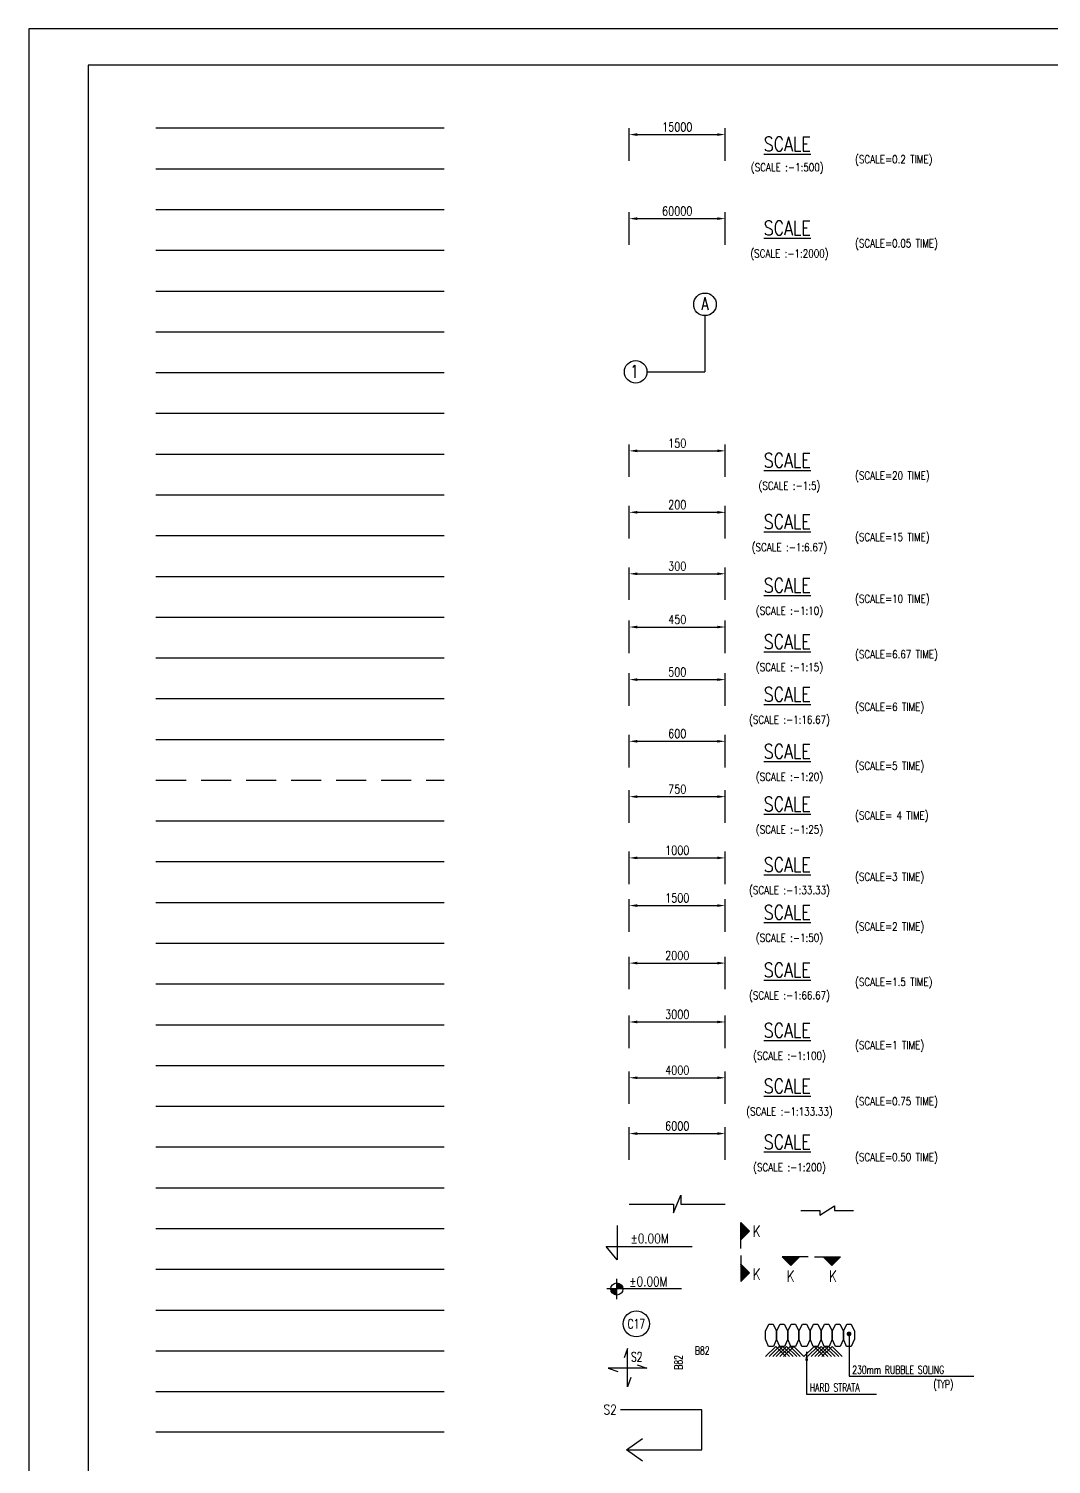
# Model space of a CAD drawing. Extents: x 324505 to 1272425, y -526289 to -156124.
# Drawn here: x 324505 to 356442, y -310644 to -265806 of the extents above; entities that cross this region are included whole.
import ezdxf
from ezdxf.enums import TextEntityAlignment as Align
from ezdxf.lldxf.tags import DXFTag

# ---------------------------------------------------------------- set-up
doc = ezdxf.new("R2010")
doc.units = 0
doc.header["$LTSCALE"] = 500
doc.header["$MEASUREMENT"] = 0
doc.header["$PDMODE"] = 35
doc.header["$PDSIZE"] = -15
doc.linetypes.add('HIDDEN2', pattern=[0.1875, 0.125, -0.0625])
doc.layers.get('DEFPOINTS').update_dxf_attribs({"color": 4})
for name, color, linetype in [('LINE CUT', 8, 'Continuous'), ('P.C.C.', 8, 'Continuous'), ('S-BEAM INNER', 4, 'HIDDEN2'), ('S-BEAM NO', 3, 'Continuous'), ('S-BEAM OUTER', 4, 'Continuous'), ('S-BEAM SIZES', 3, 'Continuous'), ('S-BRECK LINE', 8, 'Continuous'), ('S-CLOUD', 7, 'Continuous'), ('S-COLUMN', 1, 'Continuous'), ('S-COLUMN CIRCLE', 9, 'Continuous'), ('S-COLUMN HATCH', 8, 'Continuous'), ('S-COLUMN NO', 2, 'Continuous'), ('S-COLUMN SIZES', 2, 'Continuous'), ('S-CONCRET LINE', 4, 'Continuous'), ('S-CUT LINE', 8, 'Continuous'), ('S-DIM-1', 5, 'Continuous'), ('S-FILLING', 9, 'Continuous'), ('S-FOOTING', 4, 'Continuous'), ('S-FOOTING  DIMENTION', 5, 'Continuous'), ('S-FOOTING TYPE', 3, 'Continuous'), ('S-GRIDE CIRCLE', 8, 'Continuous'), ('S-GRIDE LINE', 8, 'CENTER'), ('S-GRIDE NO', 1, 'Continuous'), ('S-LEVEL SECTION', 3, 'Continuous'), ('S-LEVLE PLAN', 3, 'Continuous'), ('S-PCC', 9, 'Continuous'), ('S-REINFORCEMENT', 6, 'Continuous'), ('S-RETAINING WALL', 6, 'Continuous'), ('S-SECTION MARK', 1, 'Continuous'), ('S-SLAB MARK', 3, 'Continuous'), ('S-SLAB NO', 3, 'Continuous'), ('S-STIRUPS)', 3, 'Continuous'), ('S-SUNK', 9, 'Continuous'), ('S-TEXT', 2, 'Continuous'), ('S-TEXT-1', 4, 'Continuous'), ('S-TITLE', 6, 'Continuous'), ('S-WATER PROFING', 9, 'Continuous'), ('s_TITILE', 9, 'Continuous'), ('SCHEDULE LINE-1', 7, 'Continuous'), ('SCHEDULE LINE-2', 5, 'Continuous')]:
    doc.layers.add(name, color=color, linetype=linetype)
doc.styles.add('ROMANS', font='simplex.shx', dxfattribs={"width": 0.8, "height": 275, "bigfont": 'bigfont.shx'})
tags = doc.linetypes.add('CENTER', pattern=[2, 1.25, -0.25, 0.25, -0.25]).pattern_tags.tags
tags[10:11] = [DXFTag(74, 4), DXFTag(75, 0), DXFTag(340, '0'), DXFTag(46, 1.0), DXFTag(50, 0.0), DXFTag(44, 0.0), DXFTag(45, 0.0)]
tags[8:9] = [DXFTag(74, 4), DXFTag(75, 0), DXFTag(340, '0'), DXFTag(46, 1.0), DXFTag(50, 0.0), DXFTag(44, 0.0), DXFTag(45, 0.0)]
tags[6:7] = [DXFTag(74, 4), DXFTag(75, 0), DXFTag(340, '0'), DXFTag(46, 1.0), DXFTag(50, 0.0), DXFTag(44, 0.0), DXFTag(45, 0.0)]
tags[4:5] = [DXFTag(74, 4), DXFTag(75, 0), DXFTag(340, '0'), DXFTag(46, 1.0), DXFTag(50, 0.0), DXFTag(44, 0.0), DXFTag(45, 0.0)]
doc.dimstyles.new('dim10', dxfattribs={"dimtxt": 250, "dimasz": 250, "dimexe": 200, "dimexo": 200, "dimgap": 100, "dimtad": 1, "dimdec": 0, "dimlfac": 0.1, "dimzin": 0, "dimdsep": 46, "dimtxsty": 'ROMANS', "dimcen": 0, "dimclrd": 5, "dimclre": 5, "dimclrt": 4, "dimadec": 0, "dimazin": 0, "dimtfac": 1, "dimtdec": 0, "dimtix": 1, "dimtofl": 0, "dimtmove": 2, "dimatfit": 3, "dimfxl": 0, "dimtolj": 1, "dimtzin": 0, "dimlwd": -1, "dimlwe": -1, "dimarcsym": 0})
doc.dimstyles.new('dim100', dxfattribs={"dimtxt": 250, "dimasz": 250, "dimexe": 200, "dimexo": 200, "dimgap": 100, "dimtad": 1, "dimdec": 0, "dimzin": 0, "dimdsep": 46, "dimtxsty": 'ROMANS', "dimcen": 0, "dimclrd": 5, "dimclre": 5, "dimclrt": 4, "dimadec": 0, "dimazin": 0, "dimtfac": 1, "dimtdec": 0, "dimtix": 1, "dimtofl": 0, "dimtmove": 2, "dimatfit": 3, "dimfxl": 0, "dimtolj": 1, "dimtzin": 0, "dimlwd": -1, "dimlwe": -1, "dimarcsym": 0})
doc.dimstyles.new('dim133.33(0.75)', dxfattribs={"dimtxt": 250, "dimasz": 250, "dimexe": 200, "dimexo": 200, "dimgap": 100, "dimtad": 1, "dimdec": 0, "dimlfac": 1.333331, "dimzin": 0, "dimdsep": 46, "dimtxsty": 'ROMANS', "dimcen": 0, "dimclrd": 5, "dimclre": 5, "dimclrt": 4, "dimadec": 0, "dimazin": 0, "dimtfac": 1, "dimtdec": 0, "dimtix": 1, "dimtofl": 0, "dimtmove": 2, "dimatfit": 3, "dimfxl": 0, "dimtolj": 1, "dimtzin": 0, "dimlwd": -1, "dimlwe": -1, "dimarcsym": 0})
doc.dimstyles.new('dim15(6.67)', dxfattribs={"dimtxt": 250, "dimasz": 250, "dimexe": 200, "dimexo": 200, "dimgap": 100, "dimtad": 1, "dimdec": 0, "dimlfac": 0.15, "dimzin": 0, "dimdsep": 46, "dimtxsty": 'ROMANS', "dimcen": 0, "dimclrd": 5, "dimclre": 5, "dimclrt": 4, "dimadec": 0, "dimazin": 0, "dimtfac": 1, "dimtdec": 0, "dimtix": 1, "dimtofl": 0, "dimtmove": 2, "dimatfit": 3, "dimfxl": 0, "dimtolj": 1, "dimtzin": 0, "dimlwd": -1, "dimlwe": -1, "dimarcsym": 0})
doc.dimstyles.new('dim16.67(6)', dxfattribs={"dimtxt": 250, "dimasz": 250, "dimexe": 200, "dimexo": 200, "dimgap": 100, "dimtad": 1, "dimdec": 0, "dimlfac": 0.166665, "dimzin": 0, "dimdsep": 46, "dimtxsty": 'ROMANS', "dimcen": 0, "dimclrd": 5, "dimclre": 5, "dimclrt": 4, "dimadec": 0, "dimazin": 0, "dimtfac": 1, "dimtdec": 0, "dimtix": 1, "dimtofl": 0, "dimtmove": 2, "dimatfit": 3, "dimfxl": 0, "dimtolj": 1, "dimtzin": 0, "dimlwd": -1, "dimlwe": -1, "dimarcsym": 0})
doc.dimstyles.new('dim20', dxfattribs={"dimtxt": 250, "dimasz": 250, "dimexe": 200, "dimexo": 200, "dimgap": 100, "dimtad": 1, "dimdec": 0, "dimlfac": 0.2, "dimzin": 0, "dimdsep": 46, "dimtxsty": 'ROMANS', "dimcen": 0, "dimclrd": 5, "dimclre": 5, "dimclrt": 4, "dimadec": 0, "dimazin": 0, "dimtfac": 1, "dimtdec": 0, "dimtix": 1, "dimtofl": 0, "dimtmove": 2, "dimatfit": 3, "dimfxl": 0, "dimtolj": 1, "dimtzin": 0, "dimlwd": -1, "dimlwe": -1, "dimarcsym": 0})
doc.dimstyles.new('dim200', dxfattribs={"dimtxt": 250, "dimasz": 250, "dimexe": 200, "dimexo": 200, "dimgap": 100, "dimtad": 1, "dimdec": 0, "dimlfac": 2, "dimzin": 0, "dimdsep": 46, "dimtxsty": 'ROMANS', "dimcen": 0, "dimclrd": 5, "dimclre": 5, "dimclrt": 4, "dimadec": 0, "dimazin": 0, "dimtfac": 1, "dimtdec": 0, "dimtix": 1, "dimtofl": 0, "dimtmove": 2, "dimatfit": 3, "dimfxl": 0, "dimtolj": 1, "dimtzin": 0, "dimlwd": -1, "dimlwe": -1, "dimarcsym": 0})
doc.dimstyles.new('dim2000', dxfattribs={"dimtxt": 250, "dimasz": 250, "dimexe": 200, "dimexo": 200, "dimgap": 100, "dimtad": 1, "dimdec": 0, "dimlfac": 20, "dimzin": 0, "dimdsep": 46, "dimtxsty": 'ROMANS', "dimcen": 0, "dimclrd": 5, "dimclre": 5, "dimclrt": 4, "dimadec": 0, "dimazin": 0, "dimtfac": 1, "dimtdec": 0, "dimtix": 1, "dimtofl": 0, "dimtmove": 2, "dimatfit": 3, "dimfxl": 0, "dimtolj": 1, "dimtzin": 0, "dimlwd": -1, "dimlwe": -1, "dimarcsym": 0})
doc.dimstyles.new('dim25', dxfattribs={"dimtxt": 250, "dimasz": 250, "dimexe": 200, "dimexo": 200, "dimgap": 100, "dimtad": 1, "dimdec": 0, "dimlfac": 0.25, "dimzin": 0, "dimdsep": 46, "dimtxsty": 'ROMANS', "dimcen": 0, "dimclrd": 5, "dimclre": 5, "dimclrt": 4, "dimadec": 0, "dimazin": 0, "dimtfac": 1, "dimtdec": 0, "dimtix": 1, "dimtofl": 0, "dimtmove": 2, "dimatfit": 3, "dimfxl": 0, "dimtolj": 1, "dimtzin": 0, "dimlwd": -1, "dimlwe": -1, "dimarcsym": 0})
doc.dimstyles.new('dim33.33', dxfattribs={"dimtxt": 250, "dimasz": 250, "dimexe": 200, "dimexo": 200, "dimgap": 100, "dimtad": 1, "dimdec": 0, "dimlfac": 0.333331, "dimzin": 0, "dimdsep": 46, "dimtxsty": 'ROMANS', "dimcen": 0, "dimclrd": 5, "dimclre": 5, "dimclrt": 4, "dimadec": 0, "dimazin": 0, "dimtfac": 1, "dimtdec": 0, "dimtix": 1, "dimtofl": 0, "dimtmove": 2, "dimatfit": 3, "dimfxl": 0, "dimtolj": 1, "dimtzin": 0, "dimlwd": -1, "dimlwe": -1, "dimarcsym": 0})
doc.dimstyles.new('dim5', dxfattribs={"dimtxt": 250, "dimasz": 250, "dimexe": 200, "dimexo": 200, "dimgap": 100, "dimtad": 1, "dimdec": 0, "dimlfac": 0.05, "dimzin": 0, "dimdsep": 46, "dimtxsty": 'ROMANS', "dimcen": 0, "dimclrd": 5, "dimclre": 5, "dimclrt": 4, "dimadec": 0, "dimazin": 0, "dimtfac": 1, "dimtdec": 0, "dimtix": 1, "dimtofl": 0, "dimtmove": 2, "dimatfit": 3, "dimfxl": 0, "dimtolj": 1, "dimtzin": 0, "dimlwd": -1, "dimlwe": -1, "dimarcsym": 0})
doc.dimstyles.new('dim50', dxfattribs={"dimtxt": 250, "dimasz": 250, "dimexe": 200, "dimexo": 200, "dimgap": 100, "dimtad": 1, "dimdec": 0, "dimlfac": 0.5, "dimzin": 0, "dimdsep": 46, "dimtxsty": 'ROMANS', "dimcen": 0, "dimclrd": 5, "dimclre": 5, "dimclrt": 4, "dimadec": 0, "dimazin": 0, "dimtfac": 1, "dimtdec": 0, "dimtix": 1, "dimtofl": 0, "dimtmove": 2, "dimatfit": 3, "dimfxl": 0, "dimtolj": 1, "dimtzin": 0, "dimlwd": -1, "dimlwe": -1, "dimarcsym": 0})
doc.dimstyles.new('dim500', dxfattribs={"dimtxt": 250, "dimasz": 250, "dimexe": 200, "dimexo": 200, "dimgap": 100, "dimtad": 1, "dimdec": 0, "dimlfac": 5, "dimzin": 0, "dimdsep": 46, "dimtxsty": 'ROMANS', "dimcen": 0, "dimclrd": 5, "dimclre": 5, "dimclrt": 4, "dimadec": 0, "dimazin": 0, "dimtfac": 1, "dimtdec": 0, "dimtix": 1, "dimtofl": 0, "dimtmove": 2, "dimatfit": 3, "dimfxl": 0, "dimtolj": 1, "dimtzin": 0, "dimlwd": -1, "dimlwe": -1, "dimarcsym": 0})
doc.dimstyles.new('dim6.67(15)', dxfattribs={"dimtxt": 250, "dimasz": 250, "dimexe": 200, "dimexo": 200, "dimgap": 100, "dimtad": 1, "dimdec": 0, "dimlfac": 0.066667, "dimzin": 0, "dimdsep": 46, "dimtxsty": 'ROMANS', "dimcen": 0, "dimclrd": 5, "dimclre": 5, "dimclrt": 4, "dimadec": 0, "dimazin": 0, "dimtfac": 1, "dimtdec": 0, "dimtix": 1, "dimtofl": 0, "dimtmove": 2, "dimatfit": 3, "dimfxl": 0, "dimtolj": 1, "dimtzin": 0, "dimlwd": -1, "dimlwe": -1, "dimarcsym": 0})
doc.dimstyles.new('dim66.67(1.5)', dxfattribs={"dimtxt": 250, "dimasz": 250, "dimexe": 200, "dimexo": 200, "dimgap": 100, "dimtad": 1, "dimdec": 0, "dimlfac": 0.666666, "dimzin": 0, "dimdsep": 46, "dimtxsty": 'ROMANS', "dimcen": 0, "dimclrd": 5, "dimclre": 5, "dimclrt": 4, "dimadec": 0, "dimazin": 0, "dimtfac": 1, "dimtdec": 0, "dimtix": 1, "dimtofl": 0, "dimtmove": 2, "dimatfit": 3, "dimfxl": 0, "dimtolj": 1, "dimtzin": 0, "dimlwd": -1, "dimlwe": -1, "dimarcsym": 0})

# ---------------------------------------------------------------- blocks, each defined once
blk = doc.blocks.new('zw$155A')
at = {"layer": 's_TITILE', "color": 7}
blk.add_lwpolyline([(0, 0), (88000, 0), (88000, 58000), (0, 58000)], close=True, dxfattribs=at)
at = {"layer": 's_TITILE', "color": 1}
blk.add_lwpolyline([(1300, 800), (78500, 800), (78500, 57200), (1300, 57200)], close=True, dxfattribs=at)
blk = doc.blocks.new('*D1114')
at = {"layer": 'DEFPOINTS', "color": 0}
for p in [(346259, -296830), (343259, -297845), (346259, -297845)]:
    blk.add_point(p, dxfattribs=at)
at = {"layer": 'S-DIM-1', "color": 5}
for p, q in [((343259, -297645), (343259, -296630)), ((346259, -297645), (346259, -296630)), ((343509, -296830), (346009, -296830))]:
    blk.add_line(p, q, dxfattribs=at)
for points in [[(343509, -296788), (343509, -296871), (343259, -296830)], [(346009, -296871), (346009, -296788), (346259, -296830)]]:
    blk.add_solid(points, dxfattribs=at)
at = {"layer": 'S-DIM-1', "color": 4, "insert": (344759, -296592), "char_height": 275, "attachment_point": 5, "style": 'ROMANS'}
blk.add_mtext('\\A1;3000', dxfattribs=at)
blk = doc.blocks.new('*D1115')
at = {"layer": 'DEFPOINTS', "color": 0}
for p in [(346259, -293194), (343259, -294209), (346259, -294209)]:
    blk.add_point(p, dxfattribs=at)
at = {"layer": 'S-DIM-1', "color": 5}
for p, q in [((343259, -294009), (343259, -292994)), ((343509, -293194), (346009, -293194)), ((346259, -294009), (346259, -292994))]:
    blk.add_line(p, q, dxfattribs=at)
for points in [[(343509, -293152), (343509, -293235), (343259, -293194)], [(346009, -293235), (346009, -293152), (346259, -293194)]]:
    blk.add_solid(points, dxfattribs=at)
at = {"layer": 'S-DIM-1', "color": 4, "insert": (344759, -292956), "char_height": 275, "attachment_point": 5, "style": 'ROMANS'}
blk.add_mtext('\\A1;1500', dxfattribs=at)
blk = doc.blocks.new('*D1116')
at = {"layer": 'DEFPOINTS', "color": 0}
for p in [(346259, -289792), (343259, -290807), (346259, -290807)]:
    blk.add_point(p, dxfattribs=at)
at = {"layer": 'S-DIM-1', "color": 5}
for p, q in [((343259, -290607), (343259, -289592)), ((346259, -290607), (346259, -289592)), ((343509, -289792), (346009, -289792))]:
    blk.add_line(p, q, dxfattribs=at)
for points in [[(343509, -289751), (343509, -289834), (343259, -289792)], [(346009, -289834), (346009, -289751), (346259, -289792)]]:
    blk.add_solid(points, dxfattribs=at)
at = {"layer": 'S-DIM-1', "color": 4, "insert": (344759, -289555), "char_height": 275, "attachment_point": 5, "style": 'ROMANS'}
blk.add_mtext('\\A1;750', dxfattribs=at)
blk = doc.blocks.new('*D1117')
at = {"layer": 'DEFPOINTS', "color": 0}
for p in [(346259, -288063), (343259, -289078), (346259, -289078)]:
    blk.add_point(p, dxfattribs=at)
at = {"layer": 'S-DIM-1', "color": 5}
for p, q in [((343259, -288878), (343259, -287863)), ((343509, -288063), (346009, -288063)), ((346259, -288878), (346259, -287863))]:
    blk.add_line(p, q, dxfattribs=at)
for points in [[(343509, -288021), (343509, -288105), (343259, -288063)], [(346009, -288105), (346009, -288021), (346259, -288063)]]:
    blk.add_solid(points, dxfattribs=at)
at = {"layer": 'S-DIM-1', "color": 4, "insert": (344759, -287825), "char_height": 275, "attachment_point": 5, "style": 'ROMANS'}
blk.add_mtext('\\A1;600', dxfattribs=at)
blk = doc.blocks.new('*D1118')
at = {"layer": 'DEFPOINTS', "color": 0}
for p in [(346259, -284493), (343259, -285509), (346259, -285509)]:
    blk.add_point(p, dxfattribs=at)
at = {"layer": 'S-DIM-1', "color": 5}
for p, q in [((343259, -285309), (343259, -284293)), ((343509, -284493), (346009, -284493)), ((346259, -285309), (346259, -284293))]:
    blk.add_line(p, q, dxfattribs=at)
for points in [[(343509, -284452), (343509, -284535), (343259, -284493)], [(346009, -284535), (346009, -284452), (346259, -284493)]]:
    blk.add_solid(points, dxfattribs=at)
at = {"layer": 'S-DIM-1', "color": 4, "insert": (344759, -284256), "char_height": 275, "attachment_point": 5, "style": 'ROMANS'}
blk.add_mtext('\\A1;450', dxfattribs=at)
blk = doc.blocks.new('*D1119')
at = {"layer": 'DEFPOINTS', "color": 0}
for p in [(346259, -282831), (343259, -283846), (346259, -283846)]:
    blk.add_point(p, dxfattribs=at)
at = {"layer": 'S-DIM-1', "color": 5}
for p, q in [((343259, -283646), (343259, -282631)), ((343509, -282831), (346009, -282831)), ((346259, -283646), (346259, -282631))]:
    blk.add_line(p, q, dxfattribs=at)
for points in [[(343509, -282789), (343509, -282873), (343259, -282831)], [(346009, -282873), (346009, -282789), (346259, -282831)]]:
    blk.add_solid(points, dxfattribs=at)
at = {"layer": 'S-DIM-1', "color": 4, "insert": (344759, -282593), "char_height": 275, "attachment_point": 5, "style": 'ROMANS'}
blk.add_mtext('\\A1;300', dxfattribs=at)
blk = doc.blocks.new('*D1120')
at = {"layer": 'DEFPOINTS', "color": 0}
for p in [(346259, -280911), (343259, -281926), (346259, -281926)]:
    blk.add_point(p, dxfattribs=at)
at = {"layer": 'S-DIM-1', "color": 5}
for p, q in [((343259, -281726), (343259, -280711)), ((343509, -280911), (346009, -280911)), ((346259, -281726), (346259, -280711))]:
    blk.add_line(p, q, dxfattribs=at)
for points in [[(343509, -280869), (343509, -280953), (343259, -280911)], [(346009, -280953), (346009, -280869), (346259, -280911)]]:
    blk.add_solid(points, dxfattribs=at)
at = {"layer": 'S-DIM-1', "color": 4, "insert": (344759, -280673), "char_height": 275, "attachment_point": 5, "style": 'ROMANS'}
blk.add_mtext('\\A1;200', dxfattribs=at)
blk = doc.blocks.new('*D1121')
at = {"layer": 'DEFPOINTS', "color": 0}
for p in [(346259, -294991), (343259, -296006), (346259, -296006)]:
    blk.add_point(p, dxfattribs=at)
at = {"layer": 'S-DIM-1', "color": 5}
for p, q in [((343259, -295806), (343259, -294791)), ((343509, -294991), (346009, -294991)), ((346259, -295806), (346259, -294791))]:
    blk.add_line(p, q, dxfattribs=at)
for points in [[(343509, -294949), (343509, -295032), (343259, -294991)], [(346009, -295032), (346009, -294949), (346259, -294991)]]:
    blk.add_solid(points, dxfattribs=at)
at = {"layer": 'S-DIM-1', "color": 4, "insert": (344759, -294753), "char_height": 275, "attachment_point": 5, "style": 'ROMANS'}
blk.add_mtext('\\A1;2000', dxfattribs=at)
blk = doc.blocks.new('*D1122')
at = {"layer": 'DEFPOINTS', "color": 0}
for p in [(346259, -291705), (343259, -292720), (346259, -292720)]:
    blk.add_point(p, dxfattribs=at)
at = {"layer": 'S-DIM-1', "color": 5}
for p, q in [((343259, -292520), (343259, -291505)), ((343509, -291705), (346009, -291705)), ((346259, -292520), (346259, -291505))]:
    blk.add_line(p, q, dxfattribs=at)
for points in [[(343509, -291663), (343509, -291746), (343259, -291705)], [(346009, -291746), (346009, -291663), (346259, -291705)]]:
    blk.add_solid(points, dxfattribs=at)
at = {"layer": 'S-DIM-1', "color": 4, "insert": (344759, -291467), "char_height": 275, "attachment_point": 5, "style": 'ROMANS'}
blk.add_mtext('\\A1;1000', dxfattribs=at)
blk = doc.blocks.new('*D1123')
at = {"layer": 'DEFPOINTS', "color": 0}
for p in [(346259, -286136), (343259, -287151), (346259, -287151)]:
    blk.add_point(p, dxfattribs=at)
at = {"layer": 'S-DIM-1', "color": 5}
for p, q in [((343259, -286951), (343259, -285936)), ((346259, -286951), (346259, -285936)), ((343509, -286136), (346009, -286136))]:
    blk.add_line(p, q, dxfattribs=at)
for points in [[(343509, -286095), (343509, -286178), (343259, -286136)], [(346009, -286178), (346009, -286095), (346259, -286136)]]:
    blk.add_solid(points, dxfattribs=at)
at = {"layer": 'S-DIM-1', "color": 4, "insert": (344759, -285899), "char_height": 275, "attachment_point": 5, "style": 'ROMANS'}
blk.add_mtext('\\A1;500', dxfattribs=at)
blk = doc.blocks.new('*D1124')
at = {"layer": 'DEFPOINTS', "color": 0}
for p in [(346259, -298572), (343259, -299588), (346259, -299588)]:
    blk.add_point(p, dxfattribs=at)
at = {"layer": 'S-DIM-1', "color": 5}
for p, q in [((343259, -299388), (343259, -298372)), ((343509, -298572), (346009, -298572)), ((346259, -299388), (346259, -298372))]:
    blk.add_line(p, q, dxfattribs=at)
for points in [[(343509, -298531), (343509, -298614), (343259, -298572)], [(346009, -298614), (346009, -298531), (346259, -298572)]]:
    blk.add_solid(points, dxfattribs=at)
at = {"layer": 'S-DIM-1', "color": 4, "insert": (344759, -298335), "char_height": 275, "attachment_point": 5, "style": 'ROMANS'}
blk.add_mtext('\\A1;4000', dxfattribs=at)
blk = doc.blocks.new('*D1125')
at = {"layer": 'DEFPOINTS', "color": 0}
for p in [(346259, -278991), (343259, -280006), (346259, -280006)]:
    blk.add_point(p, dxfattribs=at)
at = {"layer": 'S-DIM-1', "color": 5}
for p, q in [((343259, -279806), (343259, -278791)), ((346259, -279806), (346259, -278791)), ((343509, -278991), (346009, -278991))]:
    blk.add_line(p, q, dxfattribs=at)
for points in [[(343509, -278949), (343509, -279033), (343259, -278991)], [(346009, -279033), (346009, -278949), (346259, -278991)]]:
    blk.add_solid(points, dxfattribs=at)
at = {"layer": 'S-DIM-1', "color": 4, "insert": (344759, -278753), "char_height": 275, "attachment_point": 5, "style": 'ROMANS'}
blk.add_mtext('\\A1;150', dxfattribs=at)
blk = doc.blocks.new('*D1126')
at = {"layer": 'DEFPOINTS', "color": 0}
for p in [(346259, -271738), (343259, -272753), (346259, -272753)]:
    blk.add_point(p, dxfattribs=at)
at = {"layer": 'S-DIM-1', "color": 5}
for p, q in [((343259, -272553), (343259, -271538)), ((346259, -272553), (346259, -271538)), ((343509, -271738), (346009, -271738))]:
    blk.add_line(p, q, dxfattribs=at)
for points in [[(343509, -271696), (343509, -271780), (343259, -271738)], [(346009, -271780), (346009, -271696), (346259, -271738)]]:
    blk.add_solid(points, dxfattribs=at)
at = {"layer": 'S-DIM-1', "color": 4, "insert": (344759, -271501), "char_height": 275, "attachment_point": 5, "style": 'ROMANS'}
blk.add_mtext('\\A1;60000', dxfattribs=at)
blk = doc.blocks.new('*D1127')
at = {"layer": 'DEFPOINTS', "color": 0}
for p in [(346259, -269113), (343259, -270128), (346259, -270128)]:
    blk.add_point(p, dxfattribs=at)
at = {"layer": 'S-DIM-1', "color": 5}
for p, q in [((343259, -269928), (343259, -268913)), ((346259, -269928), (346259, -268913)), ((343509, -269113), (346009, -269113))]:
    blk.add_line(p, q, dxfattribs=at)
for points in [[(343509, -269071), (343509, -269155), (343259, -269113)], [(346009, -269155), (346009, -269071), (346259, -269113)]]:
    blk.add_solid(points, dxfattribs=at)
at = {"layer": 'S-DIM-1', "color": 4, "insert": (344759, -268876), "char_height": 275, "attachment_point": 5, "style": 'ROMANS'}
blk.add_mtext('\\A1;15000', dxfattribs=at)
blk = doc.blocks.new('*D1128')
at = {"layer": 'DEFPOINTS', "color": 0}
for p in [(346259, -300315), (343259, -301330), (346259, -301330)]:
    blk.add_point(p, dxfattribs=at)
at = {"layer": 'S-DIM-1', "color": 5}
for p, q in [((343259, -301130), (343259, -300115)), ((343509, -300315), (346009, -300315)), ((346259, -301130), (346259, -300115))]:
    blk.add_line(p, q, dxfattribs=at)
for points in [[(343509, -300273), (343509, -300357), (343259, -300315)], [(346009, -300357), (346009, -300273), (346259, -300315)]]:
    blk.add_solid(points, dxfattribs=at)
at = {"layer": 'S-DIM-1', "color": 4, "insert": (344759, -300078), "char_height": 275, "attachment_point": 5, "style": 'ROMANS'}
blk.add_mtext('\\A1;6000', dxfattribs=at)
blk = doc.blocks.new('*U140')
at = {"layer": 'LINE CUT'}
blk.add_lwpolyline([(-550, 0), (-150, 0), (-150, 100), (150, -100), (150, 0), (550, 0)], dxfattribs=at)

msp = doc.modelspace()

# ---------------------------------------------------------------- hatches: boundary and pattern name
at = {"layer": 'S-LEVLE PLAN'}
h = msp.add_hatch(color=256, dxfattribs=at)
h.paths.add_polyline_path([(342873.891, -304981.041), (342873.891, -305169.387), (343062.238, -305169.387, 0.414213562)])
h.paths.add_polyline_path([(342873.891, -305169.387), (342685.545, -305169.387, 0.414213562), (342873.891, -305357.734)])
at = {"layer": 'S-SECTION MARK', "ltscale": 5}
h = msp.add_hatch(dxfattribs=at)
h.set_pattern_fill('ANSI31', color=256, scale=172.406964, angle=270, style=0)
h.set_pattern_definition([(315, (344909.134, -228769.687), (15.2387667, 15.2387667), [])])
h.paths.add_polyline_path([(347015.241, -303366.827), (346748.112, -303094.962), (346748.112, -303638.692)])
h = msp.add_hatch(dxfattribs=at)
h.set_pattern_fill('ANSI31', color=256, scale=172.406964, angle=270, style=0)
h.set_pattern_definition([(45, (344909.134, -379264.653), (15.2387667, -15.2387667), [])])
h.paths.add_polyline_path([(347015.241, -304667.513), (346748.112, -304939.378), (346748.112, -304395.648)])
h = msp.add_hatch(dxfattribs=at)
h.set_pattern_fill('ANSI31', color=256, scale=172.406964, angle=180, style=0)
h.set_pattern_definition([(315, (273712.17, -302325.28), (-15.2387667, -15.2387667), [])])
h.paths.add_polyline_path([(348309.311, -304431.387), (348037.446, -304164.257), (348581.176, -304164.257)])
h = msp.add_hatch(dxfattribs=at)
h.set_pattern_fill('ANSI31', color=256, scale=172.406964, angle=180, style=0)
h.set_pattern_definition([(225, (424187.72, -302325.28), (15.2387667, -15.2387667), [])])
h.paths.add_polyline_path([(349590.579, -304431.387), (349862.445, -304164.257), (349318.714, -304164.257)])

# ---------------------------------------------------------------- linework, layer by layer
at = {"layer": 'P.C.C.'}
for points in [[(347761.798, -306962.141), (347611.147, -306962.141), (347516.117, -306741.602), (347516.117, -306488.567), (347624.835, -306272.141), (347754.954, -306272.141), (347863.809, -306488.567), (347863.809, -306741.602), (347761.798, -306962.141)], [(348109.489, -306962.141), (347958.838, -306962.141), (347863.809, -306741.602), (347863.809, -306488.567), (347972.527, -306272.141), (348102.645, -306272.141), (348211.5, -306488.567), (348211.5, -306741.602), (348109.489, -306962.141)], [(348457.181, -306962.141), (348306.529, -306962.141), (348211.5, -306741.602), (348211.5, -306488.567), (348320.218, -306272.141), (348450.336, -306272.141), (348559.191, -306488.567), (348559.191, -306741.602), (348457.181, -306962.141)], [(348804.872, -306962.141), (348654.221, -306962.141), (348559.191, -306741.602), (348559.191, -306488.567), (348667.909, -306272.141), (348798.027, -306272.141), (348906.882, -306488.567), (348906.882, -306741.602), (348804.872, -306962.141)], [(349152.563, -306962.141), (349001.912, -306962.141), (348906.882, -306741.602), (348906.882, -306488.567), (349015.6, -306272.141), (349145.719, -306272.141), (349254.573, -306488.567), (349254.573, -306741.602), (349152.563, -306962.141)], [(349500.254, -306962.141), (349349.603, -306962.141), (349254.573, -306741.602), (349254.573, -306488.567), (349363.292, -306272.141), (349493.41, -306272.141), (349602.265, -306488.567), (349602.265, -306741.602), (349500.254, -306962.141)], [(349847.945, -306962.141), (349697.294, -306962.141), (349602.265, -306741.602), (349602.265, -306488.567), (349710.983, -306272.141), (349841.101, -306272.141), (349949.956, -306488.567), (349949.956, -306741.602), (349847.945, -306962.141)], [(350195.637, -306962.141), (350044.985, -306962.141), (349949.956, -306741.602), (349949.956, -306488.567), (350058.674, -306272.141), (350188.792, -306272.141), (350297.647, -306488.567), (350297.647, -306741.602), (350195.637, -306962.141)], [(347516.117, -307280.339), (347834.315, -306962.141), (348152.514, -307280.339)], [(347628.617, -307280.339), (347946.815, -306962.141), (348265.014, -307280.339)], [(347741.117, -307280.339), (348059.315, -306962.141), (348377.514, -307280.339)], [(347853.617, -307280.339), (348171.815, -306962.141), (348490.014, -307280.339)], [(347966.117, -307280.339), (348284.315, -306962.141), (348602.514, -307280.339)], [(348078.617, -307280.339), (348396.815, -306962.141), (348715.014, -307280.339)], [(348715.014, -307280.339), (349033.212, -306962.141), (349351.41, -307280.339)], [(348827.514, -307280.339), (349145.712, -306962.141), (349463.91, -307280.339)], [(348940.014, -307280.339), (349258.212, -306962.141), (349576.41, -307280.339)], [(349052.514, -307280.339), (349370.712, -306962.141), (349688.91, -307280.339)], [(349165.014, -307280.339), (349483.212, -306962.141), (349801.41, -307280.339)], [(349277.514, -307280.339), (349595.712, -306962.141), (349913.91, -307280.339)]]:
    msp.add_lwpolyline(points, dxfattribs=at)
at = {"layer": 'S-BEAM INNER', "ltscale": 15}
msp.add_line((328480.508, -289276.087), (337483.434, -289276.087), dxfattribs=at)
at = {"layer": 'S-BEAM NO'}
msp.add_line((328480.508, -290549.152), (337483.434, -290549.152), dxfattribs=at)
at = {"layer": 'S-BEAM OUTER'}
msp.add_line((328480.508, -288003.022), (337483.434, -288003.022), dxfattribs=at)
at = {"layer": 'S-BRECK LINE'}
msp.add_lwpolyline([(343259.065, -302518.076), (344646.25, -302518.076), (344646.25, -302792.823), (344871.881, -302243.328), (344871.881, -302518.076), (346259.065, -302518.076)], dxfattribs=at)
at = {"layer": 'S-CLOUD'}
msp.add_line((328480.508, -298187.543), (337483.434, -298187.543), dxfattribs=at)
at = {"layer": 'S-COLUMN'}
msp.add_line((328480.508, -272726.241), (337483.434, -272726.241), dxfattribs=at)
at = {"layer": 'S-COLUMN CIRCLE'}
msp.add_line((328480.508, -275272.371), (337483.434, -275272.371), dxfattribs=at)
msp.add_circle((343481.583, -306258.45), 407.525, dxfattribs=at)
at = {"layer": 'S-COLUMN HATCH'}
msp.add_line((328480.508, -276545.436), (337483.434, -276545.436), dxfattribs=at)
at = {"layer": 'S-COLUMN NO'}
msp.add_line((328480.508, -273999.306), (337483.434, -273999.306), dxfattribs=at)
at = {"layer": 'S-COLUMN SIZES', "lineweight": -2}
msp.add_line((328480.508, -309632.533), (337483.434, -309632.533), dxfattribs=at)
at = {"layer": 'S-CONCRET LINE'}
msp.add_line((328480.508, -304552.868), (337483.434, -304552.868), dxfattribs=at)
at = {"layer": 'S-CUT LINE'}
msp.add_line((328480.508, -302006.738), (337483.434, -302006.738), dxfattribs=at)
at = {"layer": 'S-DIM-1'}
msp.add_line((328480.508, -286729.957), (337483.434, -286729.957), dxfattribs=at)
at = {"layer": 'S-FILLING'}
msp.add_line((328480.508, -308372.064), (337483.434, -308372.064), dxfattribs=at)
at = {"layer": 'S-FOOTING'}
msp.add_line((328480.508, -268907.045), (337483.434, -268907.045), dxfattribs=at)
at = {"layer": 'S-FOOTING  DIMENTION'}
msp.add_line((328480.508, -270180.11), (337483.434, -270180.11), dxfattribs=at)
at = {"layer": 'S-FOOTING TYPE'}
msp.add_line((328480.508, -271453.176), (337483.434, -271453.176), dxfattribs=at)
at = {"layer": 'S-GRIDE CIRCLE'}
msp.add_line((328480.508, -280364.631), (337483.434, -280364.631), dxfattribs=at)
at = {"layer": 'S-GRIDE CIRCLE', "linetype": 'Continuous'}
for centre in [(345625.633, -274415.678), (343461.203, -276522.063)]:
    msp.add_circle(centre, 352.642, dxfattribs=at)
at = {"layer": 'S-GRIDE LINE'}
for p, q in [((345625.633, -274768.319), (345625.633, -276522.063)), ((343813.844, -276522.063), (345625.633, -276522.063)), ((328480.508, -277818.501), (337483.434, -277818.501))]:
    msp.add_line(p, q, dxfattribs=at)
at = {"layer": 'S-GRIDE NO'}
msp.add_line((328480.508, -279091.566), (337483.434, -279091.566), dxfattribs=at)
at = {"layer": 'S-LEVEL SECTION'}
msp.add_lwpolyline([(342878.725, -303182.685), (342878.725, -304255.432), (342544.64, -303845.33), (345228.17, -303845.33)], dxfattribs=at)
at = {"layer": 'S-LEVLE PLAN'}
msp.add_line((342873.891, -305486.449), (342873.891, -304852.326), dxfattribs=at)
msp.add_lwpolyline([(344891.398, -305169.387), (342556.83, -305169.387)], dxfattribs=at)
msp.add_circle((342873.891, -305169.387), 188.347, dxfattribs=at)
at = {"layer": 'S-PCC'}
msp.add_line((328480.508, -305825.933), (337483.434, -305825.933), dxfattribs=at)
at = {"layer": 'S-REINFORCEMENT'}
msp.add_line((328480.508, -295641.413), (337483.434, -295641.413), dxfattribs=at)
at = {"layer": 'S-RETAINING WALL'}
msp.add_line((328480.508, -281637.696), (337483.434, -281637.696), dxfattribs=at)
at = {"layer": 'S-SECTION MARK'}
for p, q in [((328480.508, -294368.347), (337483.434, -294368.347)), ((346748.112, -303907.82), (346748.112, -303094.962)), ((346748.112, -303094.962), (347015.241, -303366.827)), ((346748.112, -303638.692), (347015.241, -303366.827)), ((346748.112, -304126.52), (346748.112, -304939.378)), ((346748.112, -304395.648), (347015.241, -304667.513)), ((348850.304, -304164.257), (348037.446, -304164.257)), ((348037.446, -304164.257), (348309.311, -304431.387)), ((348581.176, -304164.257), (348309.311, -304431.387)), ((349049.587, -304164.257), (349862.445, -304164.257)), ((349318.714, -304164.257), (349590.579, -304431.387)), ((349862.445, -304164.257), (349590.579, -304431.387)), ((346748.112, -304939.378), (347015.241, -304667.513))]:
    msp.add_line(p, q, dxfattribs=at)
at = {"layer": 'S-SLAB MARK'}
msp.add_line((328480.508, -293095.282), (337483.434, -293095.282), dxfattribs=at)
for points in [[(343308.042, -307931.947), (343205.217, -308226.863), (343205.217, -307026.863), (343102.392, -307321.778)], [(343510.302, -307541.941), (343805.217, -307644.766), (342605.217, -307644.766), (342900.132, -307747.591)]]:
    msp.add_lwpolyline(points, dxfattribs=at)
at = {"layer": 'S-SLAB NO'}
msp.add_line((328480.508, -291822.217), (337483.434, -291822.217), dxfattribs=at)
at = {"layer": 'S-STIRUPS)'}
msp.add_line((328480.508, -296914.478), (337483.434, -296914.478), dxfattribs=at)
at = {"layer": 'S-SUNK'}
msp.add_line((328480.508, -303279.803), (337483.434, -303279.803), dxfattribs=at)
at = {"layer": 'S-TEXT'}
msp.add_line((328480.508, -282910.761), (337483.434, -282910.761), dxfattribs=at)
at = {"layer": 'S-TEXT-1'}
msp.add_line((328480.508, -285456.892), (337483.434, -285456.892), dxfattribs=at)
at = {"layer": 'S-TITLE'}
msp.add_line((328480.508, -284183.827), (337483.434, -284183.827), dxfattribs=at)
at = {"layer": 'S-WATER PROFING'}
msp.add_line((328480.508, -307098.998), (337483.434, -307098.998), dxfattribs=at)
at = {"layer": 'SCHEDULE LINE-1'}
msp.add_line((328480.508, -299460.608), (337483.434, -299460.608), dxfattribs=at)
at = {"layer": 'SCHEDULE LINE-2'}
msp.add_line((328480.508, -300733.673), (337483.434, -300733.673), dxfattribs=at)

# ---------------------------------------------------------------- block references
at = {"xscale": 1.428571428571429, "yscale": 1.428571428571429, "zscale": 1.428571428571429}
msp.add_blockref('zw$155A', (324505.224, -348663.35), dxfattribs=at)
at = {"layer": 'S-BEAM SIZES', "color": 3, "ltscale": 0.05, "xscale": -1.5, "yscale": 1.5, "zscale": 1.5, "rotation": 180}
msp.add_blockref('*U140', (349442.985, -302718.342), dxfattribs=at)

# ---------------------------------------------------------------- texts
at = {"layer": 'S-BEAM NO', "style": 'ROMANS', "width": 0.7}
msp.add_text('B82', height=250, dxfattribs=at).set_placement((345540.746, -307093.408), align=Align.MIDDLE_CENTER)
msp.add_text('B82', height=250, rotation=90, dxfattribs=at).set_placement((344800.971, -307461.937), align=Align.MIDDLE_CENTER)
at = {"layer": 'S-COLUMN NO', "style": 'ROMANS', "width": 0.7}
msp.add_text('C17', height=300, dxfattribs=at).set_placement((343481.583, -306258.45), align=Align.MIDDLE)
at = {"layer": 'S-GRIDE NO', "style": 'ROMANS', "width": 0.7}
for s, p in [('A', (345625.685, -274390.581)), ('1', (343420.646, -276513.623))]:
    msp.add_text(s, height=400, dxfattribs=at).set_placement(p, align=Align.MIDDLE)
at = {"layer": 'S-LEVEL SECTION', "insert": (343896.087, -303592.147), "char_height": 300, "attachment_point": 5, "style": 'ROMANS'}
msp.add_mtext('%%P0.00M', dxfattribs=at)
at = {"layer": 'S-LEVLE PLAN', "insert": (343859.626, -304939.336), "char_height": 300, "attachment_point": 5, "style": 'ROMANS'}
msp.add_mtext('%%P0.00M', dxfattribs=at)
at = {"layer": 'S-SECTION MARK', "style": 'ROMANS', "width": 0.8}
for p in [(347238.024, -303365.465), (347238.024, -304704.244), (348303.727, -304767.517), (349623.522, -304767.517)]:
    msp.add_text('K', height=349.999, dxfattribs=at).set_placement(p, align=Align.MIDDLE)
at = {"layer": 'S-SLAB NO', "style": 'ROMANS', "width": 0.7}
msp.add_text('S2', height=300, dxfattribs=at).set_placement((343312.93, -307438.841))
at = {"layer": 'S-TEXT', "style": 'ROMANS', "width": 0.8}
msp.add_text('S2', height=300, dxfattribs=at).set_placement((342456.084, -309085.746))
at = {"layer": 'S-TEXT', "char_height": 250, "width": 16150, "attachment_point": 2, "style": 'ROMANS'}
for s, insert in [('(SCALE :-1:500)', (348195.968, -270009.776)), ('(SCALE :-1:2000)', (348263.861, -272702.347)), ('(SCALE :-1:5)', (348263.861, -279955.234)), ('(SCALE :-1:6.67)', (348263.861, -281875.227)), ('(SCALE :-1:10)', (348265.439, -283858.69)), ('(SCALE :-1:15)', (348265.439, -285620.627)), ('(SCALE :-1:16.67)', (348265.439, -287263.445)), ('(SCALE :-1:20)', (348265.439, -289046.875)), ('(SCALE :-1:25)', (348265.439, -290694.386)), ('(SCALE :-1:33.33)', (348265.439, -292586.448)), ('(SCALE :-1:50)', (348265.439, -294075.266)), ('(SCALE :-1:66.67)', (348265.439, -295872.589)), ('(SCALE :-1:100)', (348265.439, -297758.626)), ('(SCALE :-1:133.33)', (348265.439, -299501.275)), ('(SCALE :-1:200)', (348265.439, -301243.923))]:
    msp.add_mtext(s, dxfattribs=dict(at, insert=insert))
at = {"layer": 'S-TEXT-1', "style": 'ROMANS', "width": 0.7}
for s, p in [('230mm RUBBLE SOLING', (350225.75, -307691.03)), ('(TYP)', (352759.888, -308144.894)), ('HARD STRATA', (348901.844, -308249.743))]:
    msp.add_text(s, height=250, dxfattribs=at).set_placement(p, align=Align.MIDDLE_LEFT)
at = {"layer": 'S-TEXT-1', "char_height": 250, "width": 16150, "attachment_point": 1, "style": 'ROMANS'}
for s, insert in [('(SCALE=0.2 TIME)', (350313.004, -269759.591)), ('(SCALE=0.05 TIME)', (350313.004, -272384.576)), ('(SCALE=20 TIME)', (350313.004, -279637.463)), ('(SCALE=15 TIME)', (350313.004, -281557.456)), ('(SCALE=10 TIME)', (350313.004, -283486.461)), ('(SCALE=6.67 TIME)', (350313.004, -285220.505)), ('(SCALE=6 TIME)', (350313.004, -286863.324)), ('(SCALE=5 TIME)', (350313.004, -288702.383)), ('(SCALE= 4 TIME)', (350313.004, -290252.719)), ('(SCALE=3 TIME)', (350313.004, -292168.968)), ('(SCALE=2 TIME)', (350313.004, -293722.174)), ('(SCALE=1.5 TIME)', (350313.004, -295455.109)), ('(SCALE=1 TIME)', (350313.004, -297426.748)), ('(SCALE=0.75 TIME)', (350313.004, -299182.865)), ('(SCALE=0.50 TIME)', (350313.004, -300925.513))]:
    msp.add_mtext(s, dxfattribs=dict(at, insert=insert))
at = {"layer": 'S-TITLE', "style": 'ROMANS', "width": 0.8}
for p in [(348195.968, -269408.269), (348195.968, -272033.254), (348195.968, -279286.141), (348195.968, -281206.134), (348195.968, -283189.597), (348195.968, -284951.534), (348195.968, -286594.352), (348195.968, -288377.782), (348195.968, -290025.293), (348195.968, -291917.355), (348195.968, -293406.173), (348195.968, -295203.496), (348195.968, -297089.533), (348195.968, -298832.182), (348195.968, -300574.83)]:
    msp.add_text('%%USCALE', height=450, dxfattribs=at).set_placement(p, align=Align.MIDDLE_CENTER)

# ---------------------------------------------------------------- dimensions: what is measured, and where the dimension line sits
at = {"layer": 'S-DIM-1'}
for base, p1, p2, dimstyle, picture, middle in [((346259.065, -269113.085), (343259.065, -270128.213), (346259.065, -270128.213), 'dim500', '*D1127', (344759.065, -268875.585)), ((346259.065, -271738.07), (343259.065, -272753.198), (346259.065, -272753.198), 'dim2000', '*D1126', (344759.065, -271500.57)), ((346259.065, -278990.956), (343259.065, -280006.084), (346259.065, -280006.084), 'dim5', '*D1125', (344759.065, -278753.456)), ((346259.065, -280910.95), (343259.065, -281926.078), (346259.065, -281926.078), 'dim6.67(15)', '*D1120', (344759.065, -280673.45)), ((346259.065, -282830.944), (343259.065, -283846.072), (346259.065, -283846.072), 'dim10', '*D1119', (344759.065, -282593.444)), ((346259.065, -284493.487), (343259.065, -285508.615), (346259.065, -285508.615), 'dim15(6.67)', '*D1118', (344759.065, -284255.987)), ((346259.065, -286136.306), (343259.065, -287151.434), (346259.065, -287151.434), 'dim16.67(6)', '*D1123', (344759.065, -285898.806)), ((346259.065, -288062.995), (343259.065, -289078.123), (346259.065, -289078.123), 'dim20', '*D1117', (344759.065, -287825.495)), ((346259.065, -289792.198), (343259.065, -290807.326), (346259.065, -290807.326), 'dim25', '*D1116', (344759.065, -289554.698)), ((346259.065, -291704.682), (343259.065, -292719.81), (346259.065, -292719.81), 'dim33.33', '*D1122', (344759.065, -291467.182)), ((346259.065, -293193.5), (343259.065, -294208.628), (346259.065, -294208.628), 'dim50', '*D1115', (344759.065, -292956)), ((346259.065, -294990.823), (343259.065, -296005.951), (346259.065, -296005.951), 'dim66.67(1.5)', '*D1121', (344759.065, -294753.323)), ((346259.065, -296829.779), (343259.065, -297844.907), (346259.065, -297844.907), 'dim100', '*D1114', (344759.065, -296592.279)), ((346259.065, -298572.428), (343259.065, -299587.556), (346259.065, -299587.556), 'dim133.33(0.75)', '*D1124', (344759.065, -298334.928)), ((346259.065, -300315.076), (343259.065, -301330.204), (346259.065, -301330.204), 'dim200', '*D1128', (344759.065, -300077.576))]:
    dim = msp.add_linear_dim(base=base, p1=p1, p2=p2, dimstyle=dimstyle, dxfattribs=at)
    dim.commit()
    dim.dimension.update_dxf_attribs({"geometry": picture, "text_midpoint": middle})

# ---------------------------------------------------------------- leaders
for points, dimstyle, override in [([(350125.75, -306572.178), (350125.75, -307891.03), (354027.143, -307891.03)], 'dim33.33', {"dimtxt": 275, "dimasz": 150, "dimtofl": 1, "dimldrblk": 'Dot'}), ([(348801.844, -307130.891), (348801.844, -308449.743), (350977.904, -308449.743)], 'dim33.33', {"dimtxt": 275, "dimasz": 275, "dimtofl": 1}), ([(343175.546, -310197.201), (345525.546, -310197.201), (345525.546, -308947.201), (342989.639, -308947.201)], 'dim200', {"dimasz": 500, "dimgap": 100, "dimtad": 0, "dimldrblk": 'Open90'})]:
    msp.add_leader(points, dimstyle=dimstyle, override=override, dxfattribs=at)

doc.saveas('drawing.dxf')
